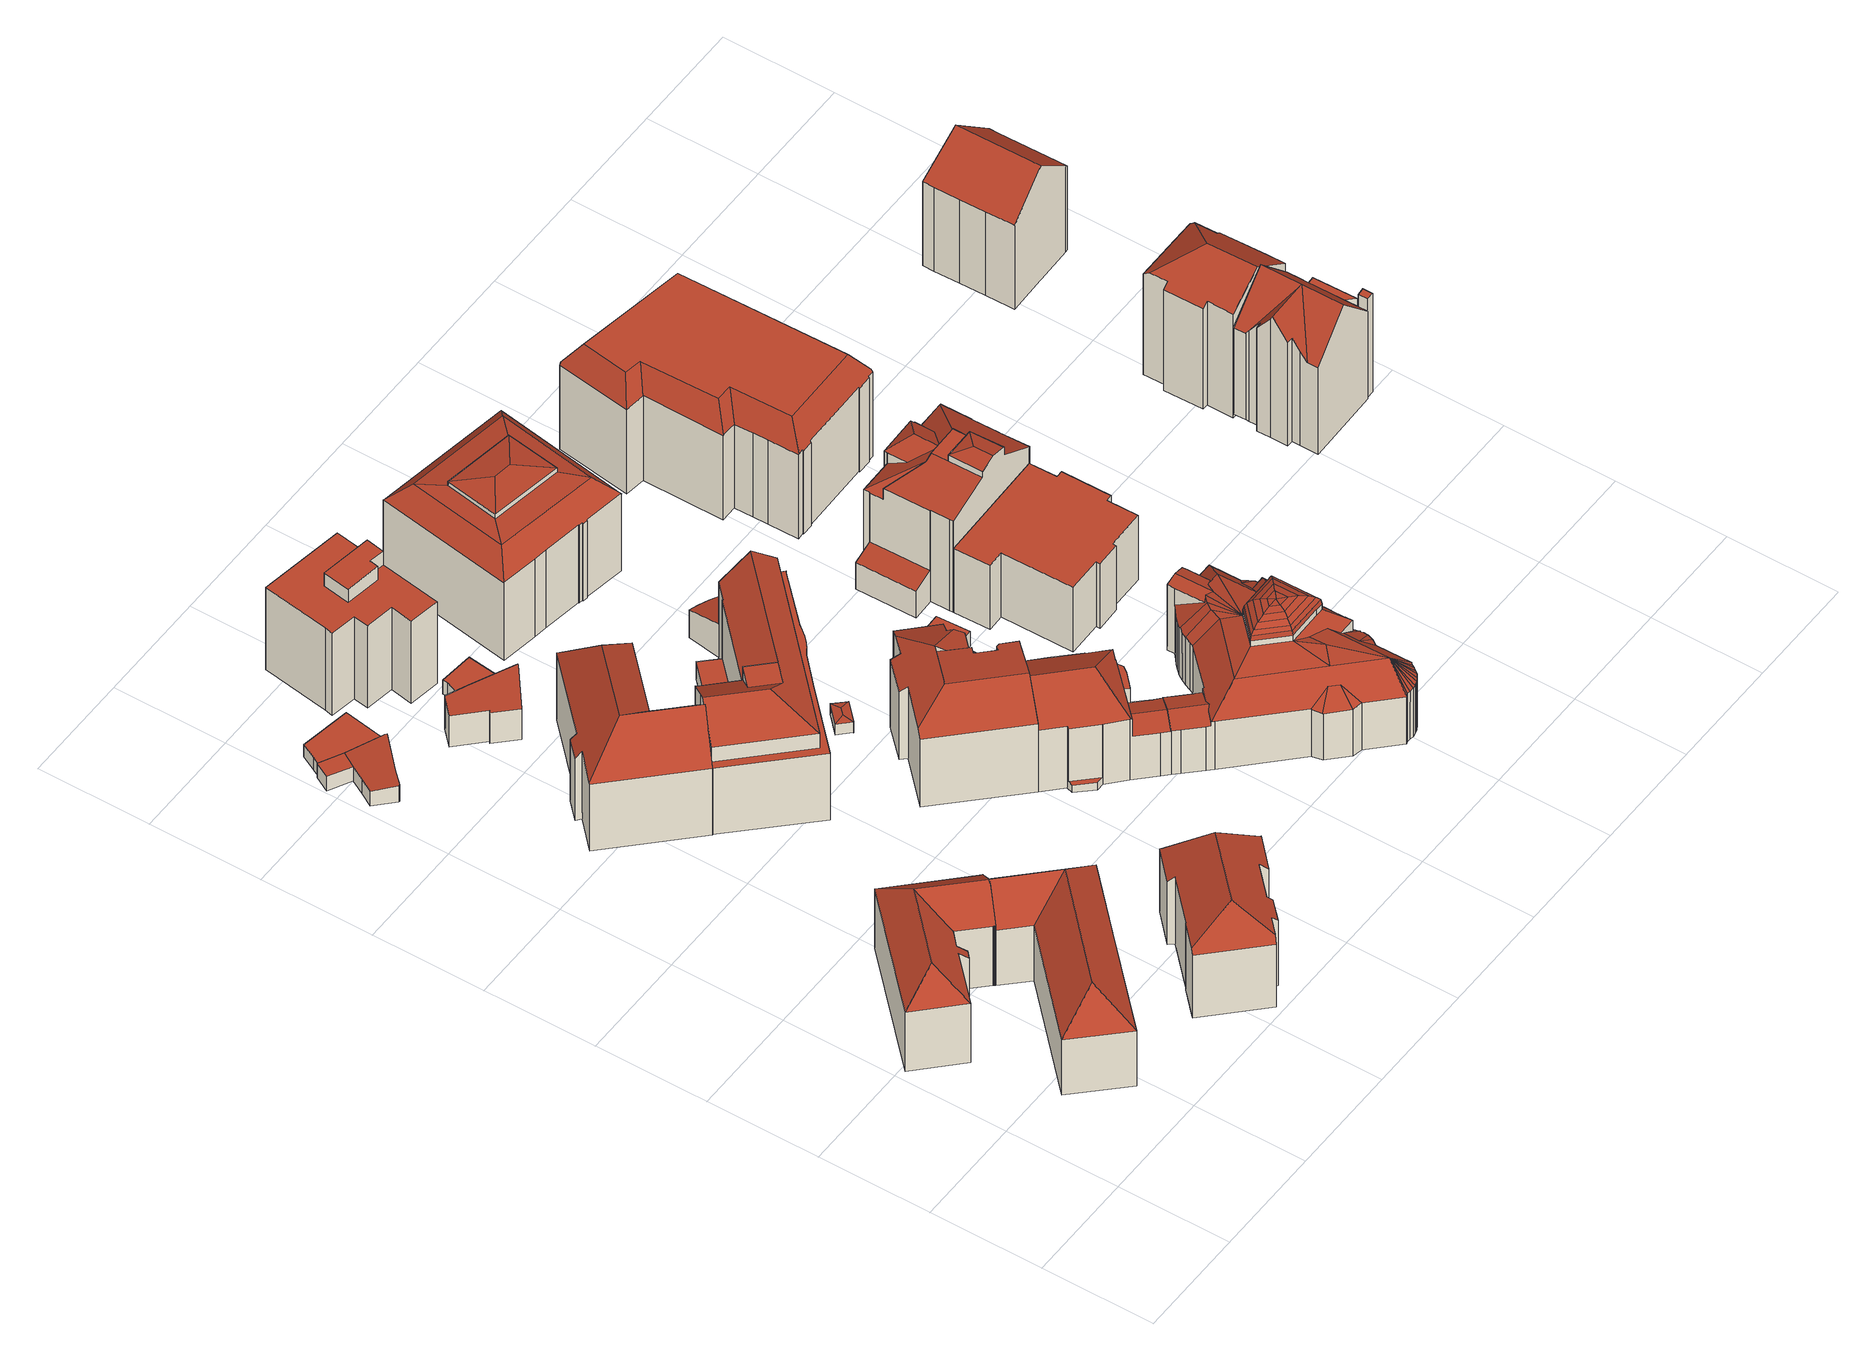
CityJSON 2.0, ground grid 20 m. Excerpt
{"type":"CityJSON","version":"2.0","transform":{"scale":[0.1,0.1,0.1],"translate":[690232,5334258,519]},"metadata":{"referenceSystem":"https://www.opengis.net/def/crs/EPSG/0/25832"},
"CityObjects":{
"building1":{"type":"Building","attributes":{"Gemeindeschluessel":"09162000","HoeheDach":"537.875","HoeheGrund":"520.570","Methode":"2000","NiedrigsteTraufeDesGebaeudes":"532.005","Geometrietyp2DReferenz":"3000","function":"31001_1000","roofType":"3100","measuredHeight":17.3,"storeysAboveGround":5},"geometry":[{"type":"MultiSurface","lod":"2","boundaries":[[[0,1,2,3,4,5]],[[6,7,8,9]],[[10,11,12,13]],[[14,15,16,10]],[[17,18,11,19]],[[10,16,19,11]],[[5,4,20,14,10,13]],[[21,22,23,24]],[[25,26,27,28]],[[17,23,22,18]],[[29,20,4,3]],[[8,7,21,24]],[[30,6,9,31]],[[20,29,32,15,14]],[[28,27,33,34]],[[5,13,35,33,27,26,0]],[[18,12,11]],[[1,0,26,25]],[[35,30,31,34,33]],[[2,1,25,28,34,31,9,8,24,23,17,19,16,15,32,29,3]],[[21,7,6,30,35,13,12,18,22]]],"semantics":{"surfaces":[{"type":"WallSurface"},{"type":"RoofSurface"},{"type":"GroundSurface"}],"values":[0,0,1,0,0,0,1,0,0,0,0,0,0,0,0,1,1,0,0,2,1]}}]},
"building2":{"type":"Building","attributes":{"Gemeindeschluessel":"09162000","HoeheDach":"537.972","HoeheGrund":"520.506","Methode":"2000","NiedrigsteTraufeDesGebaeudes":"532.435","Geometrietyp2DReferenz":"3000","function":"31001_1000","roofType":"3200","measuredHeight":17.47,"storeysAboveGround":5},"geometry":[{"type":"MultiSurface","lod":"2","boundaries":[[[36,37,38,39]],[[40,41,42,43]],[[44,43,42,45]],[[38,40,43]],[[45,42,46,47]],[[39,38,43,44]],[[48,49,37,36]],[[42,41,50,46]],[[46,50,51,52,53,47]],[[36,39,44,45,47,53,52,48]],[[37,49,41,40,38]],[[52,51,49,48]],[[41,49,51,50]]],"semantics":{"surfaces":[{"type":"WallSurface"},{"type":"RoofSurface"},{"type":"GroundSurface"}],"values":[0,1,0,1,0,0,0,1,0,2,1,0,1]}}]},
"building3":{"type":"Building","attributes":{"Gemeindeschluessel":"09162000","HoeheDach":"523.929","HoeheGrund":"520.217","Methode":"2000","NiedrigsteTraufeDesGebaeudes":"523.336","Geometrietyp2DReferenz":"3000","function":"31001_2463","roofType":"1000","measuredHeight":3.71,"storeysAboveGround":1},"geometry":[{"type":"MultiSurface","lod":"2","boundaries":[[[54,55,56,57,58]],[[59,60,54,61]],[[62,63,60,59]],[[64,65,66,67,68,69,70,55,54,60,63]],[[71,64,63,62]],[[72,68,67,73]],[[74,57,56,75]],[[76,65,64,71]],[[61,54,58,77]],[[78,70,69,79]],[[75,56,55,70,78]],[[75,78,79,72,73,80,76,71,62,59,61,77,74]],[[79,69,68,72]],[[73,67,66,80]],[[77,58,57,74]],[[80,66,65,76]]],"semantics":{"surfaces":[{"type":"RoofSurface"},{"type":"WallSurface"},{"type":"GroundSurface"}],"values":[0,1,1,0,1,1,1,1,1,1,1,2,1,1,1,1]}}]},
"building4":{"type":"Building","attributes":{"Gemeindeschluessel":"09162000","HoeheDach":"522.692","HoeheGrund":"520.061","Methode":"2000","NiedrigsteTraufeDesGebaeudes":"522.692","Geometrietyp2DReferenz":"3000","function":"31001_1000","roofType":"1000","measuredHeight":2.63,"storeysAboveGround":1},"geometry":[{"type":"MultiSurface","lod":"2","boundaries":[[[81,82,83,84,85,86]],[[85,87,88,86]],[[86,88,89,81]],[[83,90,91,84]],[[88,87,91,90,92,89]],[[81,89,92,82]],[[84,91,87,85]],[[82,92,90,83]]],"semantics":{"surfaces":[{"type":"GroundSurface"},{"type":"WallSurface"},{"type":"RoofSurface"}],"values":[0,1,1,1,2,1,1,1]}}]},
"building5":{"type":"Building","attributes":{"Gemeindeschluessel":"09162000","HoeheDach":"540.430","HoeheGrund":"520.380","Methode":"2000","NiedrigsteTraufeDesGebaeudes":"533.852","Geometrietyp2DReferenz":"3000","function":"31001_1000","roofType":"3200","measuredHeight":20.05,"storeysAboveGround":4},"geometry":[{"type":"MultiSurface","lod":"2","boundaries":[[[93,94,95,96]],[[97,98,99,100]],[[96,95,98,97]],[[101,102,103,99,98,95,94,104]],[[105,106,107,108]],[[100,99,103,109]],[[106,105,110,111,112,113]],[[114,115,116,117]],[[117,118,119,120,121,111,110,105,108,122,93,96,97,100,109,123,114]],[[107,104,94,93,122,108]],[[102,124,103]],[[113,112,125,126,127,128,116,115,124,102,101]],[[120,126,125,121]],[[119,127,126,120]],[[106,113,101,104,107]],[[117,116,128,118]],[[124,115,114,123,109,103]],[[121,125,112,111]],[[118,128,127,119]]],"semantics":{"surfaces":[{"type":"WallSurface"},{"type":"RoofSurface"},{"type":"GroundSurface"}],"values":[0,0,0,1,0,0,0,0,2,0,1,1,0,0,1,0,0,0,0]}}]},
"building6":{"type":"Building","attributes":{"Gemeindeschluessel":"09162000","HoeheDach":"542.120","HoeheGrund":"520.469","Methode":"2000","NiedrigsteTraufeDesGebaeudes":"533.781","Geometrietyp2DReferenz":"3000","function":"31001_9998","roofType":"3200","measuredHeight":21.65,"storeysAboveGround":5},"geometry":[{"type":"MultiSurface","lod":"2","boundaries":[[[129,130,131,132,133]],[[134,135,136,137]],[[129,133,138,139]],[[140,141,142,143]],[[144,145,146,147,148]],[[131,130,137,136]],[[149,150,151]],[[152,153,140,143,145,144,134,137,130,129,139]],[[154,153,152,155]],[[143,142,146,145]],[[156,149,151,138,157]],[[156,147,146,142,141,158]],[[135,134,144,148]],[[138,133,132,157]],[[152,139,138,151,150,155]],[[156,157,132,131,136,135,148,147]],[[154,155,150,149,156,158]],[[140,153,154,158,141]]],"semantics":{"surfaces":[{"type":"WallSurface"},{"type":"GroundSurface"},{"type":"RoofSurface"}],"values":[0,0,0,0,0,0,0,1,0,0,2,2,0,2,0,2,2,0]}}]},
"building7":{"type":"Building","attributes":{"Gemeindeschluessel":"09162000","HoeheDach":"527.807","HoeheGrund":"520.128","Methode":"2000","NiedrigsteTraufeDesGebaeudes":"526.738","Geometrietyp2DReferenz":"3000","function":"31001_1000","roofType":"1000","measuredHeight":7.68,"storeysAboveGround":2},"geometry":[{"type":"MultiSurface","lod":"2","boundaries":[[[159,160,161,162]],[[162,161,163,164]],[[165,159,162,164,166,167,168,169,170]],[[168,171,172,169]],[[167,173,171,168]],[[170,174,175,165]],[[165,175,160,159]],[[174,172,171,173,176,163,161,160,175]],[[166,176,173,167]],[[169,172,174,170]],[[164,163,176,166]]],"semantics":{"surfaces":[{"type":"WallSurface"},{"type":"GroundSurface"},{"type":"RoofSurface"}],"values":[0,0,1,0,0,0,0,2,0,0,0]}}]},
"building8":{"type":"Building","attributes":{"Gemeindeschluessel":"09162000","HoeheDach":"540.440","HoeheGrund":"519.764","Methode":"2000","NiedrigsteTraufeDesGebaeudes":"537.540","Geometrietyp2DReferenz":"3000","function":"31001_1000","roofType":"1000","measuredHeight":20.68,"storeysAboveGround":6},"geometry":[{"type":"MultiSurface","lod":"2","boundaries":[[[177,178,179,180,181,182,183,184,185,186,187,188,189,190,191]],[[180,192,193,181]],[[194,195,196,197,193,192]],[[198,199,200,201,202,203,204,205,206]],[[202,190,189,203]],[[201,191,190,202]],[[199,178,177,200]],[[205,187,186,206]],[[183,196,195,184]],[[177,191,201,200]],[[198,206,186,185,194,192,180,179]],[[182,197,196,183]],[[194,185,184,195]],[[181,193,197,182]],[[179,178,199,198]],[[188,187,205,204]],[[203,189,188,204]]],"semantics":{"surfaces":[{"type":"RoofSurface"},{"type":"WallSurface"},{"type":"GroundSurface"}],"values":[0,1,0,2,1,1,1,1,1,1,1,1,1,1,1,1,1]}}]},
"building9":{"type":"Building","attributes":{"Gemeindeschluessel":"09162000","HoeheDach":"522.910","HoeheGrund":"519.877","Methode":"2000","NiedrigsteTraufeDesGebaeudes":"522.910","Geometrietyp2DReferenz":"3000","function":"31001_2465","roofType":"1000","measuredHeight":3.03,"storeysAboveGround":1},"geometry":[{"type":"MultiSurface","lod":"2","boundaries":[[[207,208,209,210]],[[211,212,210,209]],[[213,214,212,211]],[[215,216,208,207]],[[210,212,214,215,207]],[[214,213,216,215]],[[211,209,208,216,213]]],"semantics":{"surfaces":[{"type":"WallSurface"},{"type":"GroundSurface"},{"type":"RoofSurface"}],"values":[0,0,0,0,1,0,2]}}]},
"building10":{"type":"Building","attributes":{"Gemeindeschluessel":"09162000","HoeheDach":"541.900","HoeheGrund":"520.498","Methode":"2000","NiedrigsteTraufeDesGebaeudes":"524.180","Geometrietyp2DReferenz":"3000","function":"31001_2000","roofType":"1000","measuredHeight":21.4,"storeysAboveGround":5},"geometry":[{"type":"MultiSurface","lod":"2","boundaries":[[[217,218,219,220]],[[221,222,223,224,225,226,227,228,229,230,231,232,233]],[[234,235,236,237,238,239]],[[232,240,241,233]],[[242,243,217,220]],[[244,245,246,247,248]],[[249,225,224,250]],[[251,229,228,252]],[[253,254,255,256,257,247,246]],[[258,259,260,261]],[[262,263,264,140]],[[265,266,267,268]],[[219,218,259,258]],[[269,263,262,270]],[[252,228,227,271]],[[265,268,241,255,272,273]],[[153,140,264,274,275,276,277]],[[271,227,226,278]],[[261,260,279,280]],[[281,231,230,282]],[[272,255,254,283]],[[266,265,275,274]],[[242,220,219,258,261,280,284,270,262,140,153,285,245,244,286,287,235,234,288,281,282,251,252,271,278,249,250,289,290]],[[278,226,225,249]],[[285,291,246,245]],[[242,290,222,221,292,243]],[[286,293,294,287]],[[257,256,238,237]],[[283,254,253]],[[257,237,236,294,293,248,247]],[[289,223,222,290]],[[265,273,276,275]],[[244,248,293,286]],[[284,295,269,270]],[[250,224,223,289]],[[288,232,231,281]],[[269,295,279,260,259,218,217,243,292,267,266,274,264,263]],[[273,272,283,253,246,291,277,276]],[[221,233,241,268,267,292]],[[287,294,236,235]],[[153,277,291,285]],[[234,239,240,232,288]],[[282,230,229,251]],[[279,295,284,280]],[[255,241,240,239,238,256]]],"semantics":{"surfaces":[{"type":"WallSurface"},{"type":"RoofSurface"},{"type":"GroundSurface"}],"values":[0,1,0,0,0,0,0,0,0,0,0,0,0,0,0,1,0,0,0,0,1,0,2,0,0,0,0,0,0,1,0,1,0,0,0,0,1,1,0,0,0,0,0,0,1]}}]},
"building11":{"type":"Building","attributes":{"Gemeindeschluessel":"09162000","HoeheDach":"539.260","HoeheGrund":"520.580","Methode":"2000","NiedrigsteTraufeDesGebaeudes":"535.235","Geometrietyp2DReferenz":"3000","function":"31001_1000","roofType":"3100","measuredHeight":18.68,"storeysAboveGround":3},"geometry":[{"type":"MultiSurface","lod":"2","boundaries":[[[296,297,298,299,300]],[[301,302,303,304,305,306,307,296,308,309]],[[296,307,297]],[[310,311,312,313]],[[314,315,316,317]],[[296,300,308]],[[318,319,320,321]],[[320,322,323,321]],[[312,324,302,301,313]],[[312,311,318,321,323,325,316,315,326,327,328,329,330,331,324]],[[323,322,332,325]],[[328,327,298,297,307,306]],[[331,303,302,324]],[[329,305,304,330]],[[327,326,333,299,298]],[[310,313,301,309,334]],[[314,317,335,300,299,333]],[[316,325,332,335,317]],[[308,300,309]],[[328,306,305,329]],[[320,319,334,309,300,335,332,322]],[[334,319,318,311,310]],[[330,304,303,331]],[[315,314,333,326]]],"semantics":{"surfaces":[{"type":"RoofSurface"},{"type":"WallSurface"},{"type":"GroundSurface"}],"values":[0,0,1,1,1,1,1,1,1,2,1,1,1,1,1,0,0,1,1,1,0,1,1,1]}}]},
"building12":{"type":"Building","attributes":{"Gemeindeschluessel":"09162000","HoeheDach":"523.240","HoeheGrund":"520.583","Methode":"1000","NiedrigsteTraufeDesGebaeudes":"522.858","Geometrietyp2DReferenz":"3000","function":"31001_2000","roofType":"3200","measuredHeight":2.66},"geometry":[{"type":"MultiSurface","lod":"2","boundaries":[[[336,337,338,339]],[[337,340,341,338]],[[342,338,341,343]],[[344,345,346,347]],[[339,348,349,344,347,336]],[[347,346,337,336]],[[348,342,343,349]],[[337,346,345,340]],[[339,338,342,348]],[[341,340,345,343]],[[349,343,345,344]]],"semantics":{"surfaces":[{"type":"WallSurface"},{"type":"RoofSurface"},{"type":"GroundSurface"}],"values":[0,1,1,0,2,0,0,1,0,1,0]}}]},
"building13":{"type":"Building","attributes":{"Gemeindeschluessel":"09162000","HoeheDach":"538.210","HoeheGrund":"520.577","Methode":"2000","NiedrigsteTraufeDesGebaeudes":"522.187","Geometrietyp2DReferenz":"3000","function":"31001_3020","roofType":"3200","measuredHeight":17.63,"storeysAboveGround":3},"geometry":[{"type":"MultiSurface","lod":"2","boundaries":[[[350,351,352,353]],[[354,355,356,357]],[[358,359,360,361]],[[362,363,364,365]],[[359,366,367,368,360]],[[369,370,371,372,368,367]],[[369,367,366,373]],[[374,375,376,377,378]],[[379,380,381,382]],[[383,373,366,359,358,384]],[[383,384,385,386]],[[377,376,387,388]],[[389,390,376,375]],[[391,392,393,394,395]],[[378,377,388,396]],[[372,371,397,398,399,400]],[[372,400,401,402,361,360,368]],[[370,369,373,383,386,392,391,354,357,389,375,374,403,404,312,324,362,365,405,350,353,406,407]],[[391,395,355,354]],[[406,353,352,382,381,408]],[[404,403,396,388,387,409]],[[356,355,395,394,402,401]],[[398,397,408,381,380,364,363,410,411]],[[409,387,376,390,399,398,411,412]],[[406,408,397,407]],[[350,405,380,379,351]],[[365,364,380,405]],[[394,393,385,384,358,361,402]],[[370,407,397,371]],[[324,410,363,362]],[[382,352,351,379]],[[324,312,412,411,410]],[[386,385,393,392]],[[389,357,356,401,400,399,390]],[[374,378,396,403]],[[404,409,412,312]]],"semantics":{"surfaces":[{"type":"WallSurface"},{"type":"RoofSurface"},{"type":"GroundSurface"}],"values":[0,0,0,0,1,0,0,0,0,0,0,0,0,0,1,1,0,2,0,0,0,1,1,1,0,0,0,1,0,0,1,0,0,0,0,0]}}]},
"building14":{"type":"Building","attributes":{"Gemeindeschluessel":"09162000","HoeheDach":"542.520","HoeheGrund":"520.243","Methode":"2000","NiedrigsteTraufeDesGebaeudes":"536.769","Geometrietyp2DReferenz":"3000","function":"31001_2000","roofType":"3400","measuredHeight":22.28,"storeysAboveGround":6},"geometry":[{"type":"MultiSurface","lod":"2","boundaries":[[[413,414,415,416]],[[417,418,419,420,421]],[[421,422,423,424]],[[425,426,427,428,429]],[[430,431,420,419]],[[432,419,418,433]],[[434,435,436]],[[436,435,427,426]],[[437,438,439,440]],[[416,415,441,422]],[[440,439,434,436]],[[442,443,438,437]],[[427,435,434,439,438,443,444,445,446,417,421,424,428]],[[447,446,445,448]],[[413,416,420,431]],[[449,444,443,442]],[[422,441,450,423]],[[425,429,451,452]],[[423,413,431,424]],[[453,454,415,414]],[[447,448,449,442,437,440,436,426,425,452,455,432,433]],[[448,445,444,449]],[[453,414,450]],[[428,424,431,430,451,429]],[[421,420,416,422]],[[455,452,451,430,419,432]],[[447,433,418,417,446]],[[441,415,454]],[[441,454,453,450]],[[423,450,414,413]]],"semantics":{"surfaces":[{"type":"WallSurface"},{"type":"RoofSurface"},{"type":"GroundSurface"}],"values":[0,1,1,0,1,0,0,0,0,0,0,0,1,0,1,0,0,0,1,1,2,0,1,1,1,0,0,1,1,0]}}]},
"building15":{"type":"Building","attributes":{"Gemeindeschluessel":"09162000","HoeheDach":"524.260","HoeheGrund":"520.436","Methode":"1000","NiedrigsteTraufeDesGebaeudes":"523.309","Geometrietyp2DReferenz":"3000","function":"31001_2000","roofType":"2100","measuredHeight":3.82},"geometry":[{"type":"MultiSurface","lod":"2","boundaries":[[[456,457,458,459]],[[460,461,462,463]],[[461,464,465,466,467,468,469,458,457,462]],[[470,471,472,460]],[[466,473,474,467]],[[469,475,459,458]],[[467,474,476,468]],[[465,477,473,466]],[[464,461,460,472,478]],[[469,468,476,471,470,475]],[[456,459,475,470,460,463]],[[476,474,473,477,478,472,471]],[[464,478,477,465]],[[457,456,463,462]]],"semantics":{"surfaces":[{"type":"WallSurface"},{"type":"GroundSurface"},{"type":"RoofSurface"}],"values":[0,0,1,0,0,0,0,0,0,0,2,2,0,0]}}]},
"building16":{"type":"Building","attributes":{"Gemeindeschluessel":"09162000","HoeheDach":"541.040","HoeheGrund":"520.636","Methode":"2000","NiedrigsteTraufeDesGebaeudes":"526.211","Geometrietyp2DReferenz":"3000","function":"31001_3020","roofType":"2100","measuredHeight":20.4,"storeysAboveGround":2},"geometry":[{"type":"MultiSurface","lod":"2","boundaries":[[[479,480,481]],[[482,483,484,480]],[[485,486,487,488]],[[489,490,491,492]],[[493,494,495,496]],[[497,498,499,500,501,502,503]],[[504,505,506,507]],[[488,508,509]],[[510,511,512]],[[513,514,515,516]],[[517,518,519]],[[520,521,522,523]],[[524,525,526,527]],[[528,529,530,531]],[[505,504,532,533]],[[534,535,536,537]],[[527,526,538,539]],[[540,532,541,487]],[[542,543,544,545,546]],[[547,548,549,550,551]],[[392,391,552,394,553]],[[554,555,556,512,511,557,558,559]],[[560,496,495,561,562]],[[563,505,533,564]],[[565,566,567,568,569,546]],[[570,571,572,485]],[[573,574,575,576]],[[555,577,578,556]],[[579,580,581,582]],[[565,546,545]],[[583,584,585,586]],[[587,503,502,588,589,394,552,590]],[[566,508,488]],[[591,592,593,594]],[[593,595,596,480]],[[597,598,599,600,601,589,588,501,500,570]],[[602,603,604,605]],[[606,607,608]],[[555,554,488,609,577]],[[597,509,582,581,610,598]],[[567,611,612,613,614,568]],[[615,576,575,616,617,618]],[[619,620,510,512]],[[488,509,597]],[[621,507,622,486]],[[623,624,549,548]],[[606,625,626,607]],[[627,523,522,628,629,630]],[[502,501,588]],[[631,632,633,634]],[[635,636,637,585,638]],[[639,640,641]],[[615,618,642,643]],[[615,643,644,493,496,560,623,548,547,520,523,627,645,646,647,648,649,650,592,591,651,652,653,626,625,654,655,498,497,656,354,391,392,534,537,657,658,580,579,659,660,513,516,543,542,661,662,663,664,665,666,667,668,603,602,583,586,669,528,531,670,671,631,634,672,524,527,539,673,674,675,573,576]],[[639,676,606,608,640]],[[677,678,630,629,480]],[[648,647,482,679,680]],[[681,563,564,682]],[[683,681,682,518]],[[684,685,686,687]],[[688,689,572]],[[565,545,544,515,514,690,691,508,566]],[[571,688,572]],[[672,692,525,524]],[[597,570,485,488]],[[596,693,480]],[[354,590,552,391]],[[688,480,694,689]],[[665,664,558,557]],[[668,667,620,619,695]],[[561,495,494,696,697,698,699]],[[693,680,679,480]],[[586,585,637,669]],[[505,563,700,506]],[[671,701,632,631]],[[687,686,540,622]],[[683,517,490]],[[488,487,541,609]],[[594,593,480,479]],[[651,591,594,479,481]],[[655,702,499,498]],[[683,518,517]],[[660,659,703,691,690]],[[704,682,564,685]],[[542,546,569,661]],[[492,704,685,684]],[[554,559,488]],[[705,550,549,624,562,561,699]],[[706,707,621,572]],[[559,558,708,612,611]],[[647,646,483,482]],[[507,506,687,622]],[[601,600,709]],[[602,605,584,583]],[[646,645,677,484,483]],[[490,517,491]],[[662,614,613,663]],[[645,627,630,678,677]],[[578,638,585,584,605,556]],[[570,500,499,702,641,640,608,607,710,480,571]],[[662,661,569,568,614]],[[626,653,710,607]],[[708,613,612]],[[506,700,684,687]],[[559,611,567,488]],[[711,699,698,712]],[[644,643,642,713,714,715]],[[654,676,639,641,702,655]],[[517,519,491]],[[577,716,717,635,638,578]],[[650,595,593,592]],[[589,601,709,536,535,553,394]],[[697,696,715,714]],[[670,718,701,671]],[[670,531,530,719,720,718]],[[700,489,492,684]],[[520,547,551,721,521]],[[650,649,693,596,595]],[[656,587,590,354]],[[711,712,722,706,572,689,694]],[[713,712,698,697,714]],[[658,610,581,580]],[[491,519,704,492]],[[666,665,557,511,510]],[[480,629,628,705,699,711,694]],[[685,564,533,686]],[[657,537,536,709,600,599]],[[721,551,550,705]],[[484,677,480]],[[625,606,676,654]],[[649,648,680,693]],[[652,651,481,723,724]],[[609,541,725,722]],[[516,515,544,543]],[[481,480,723]],[[493,644,715,696,494]],[[658,657,599,598,610]],[[713,642,618,617,719,530,529,716,577,609,722,712]],[[616,575,574,726,727,728,538,526,525,692,633,632,701,718,720]],[[664,663,613,708,558]],[[480,688,571]],[[666,510,620,667]],[[504,725,541,532]],[[652,724,710,653]],[[660,690,514,513]],[[563,681,489,700]],[[675,726,574,573]],[[556,605,604,695,619,512]],[[681,683,490,489]],[[519,518,682,704]],[[673,728,727,674]],[[717,636,635]],[[686,533,532,540]],[[509,508,691,703,582]],[[634,633,692,672]],[[622,540,487,486]],[[668,695,604,603]],[[392,553,535,534]],[[720,719,617,616]],[[724,723,480,710]],[[679,482,480]],[[497,503,587,656]],[[674,727,726,675]],[[628,522,521,721,705]],[[707,725,504,507,621]],[[539,538,728,673]],[[572,621,486,485]],[[528,669,637,636,717,716,529]],[[567,566,488]],[[722,725,707,706]],[[579,582,703,659]],[[560,562,624,623]]],"semantics":{"surfaces":[{"type":"RoofSurface"},{"type":"WallSurface"},{"type":"GroundSurface"}],"values":[0,0,1,0,1,1,0,0,0,1,0,1,1,1,0,1,1,0,1,1,1,0,1,0,0,0,1,1,1,1,1,0,0,1,0,0,1,0,0,0,0,1,0,0,0,1,1,1,1,1,0,0,1,2,0,0,1,0,0,0,0,0,0,1,0,0,1,0,1,1,0,0,1,0,1,0,0,1,0,1,1,0,1,0,1,0,0,0,1,0,1,0,1,1,1,0,1,1,0,0,1,1,1,0,0,1,1,1,0,1,1,0,0,1,1,0,1,1,1,0,1,1,0,1,0,0,1,0,0,1,1,1,1,1,0,1,1,0,0,1,0,1,0,1,1,0,1,0,0,0,1,0,0,0,1,0,1,1,1,0,0,1,1,0,0,1,1,1,0,1,1,1]}}]},
"building17":{"type":"Building","attributes":{"Gemeindeschluessel":"09162000","HoeheDach":"534.370","HoeheGrund":"520.455","Methode":"2000","NiedrigsteTraufeDesGebaeudes":"534.370","Geometrietyp2DReferenz":"3000","function":"31001_1000","roofType":"1000","measuredHeight":13.91,"storeysAboveGround":3},"geometry":[{"type":"MultiSurface","lod":"2","boundaries":[[[729,730,731,732]],[[733,734,735,736]],[[737,738,739,740,741,742,743,744,745,735,734,731,730,746]],[[747,740,739,748]],[[749,742,741,750]],[[751,745,744,752]],[[732,731,734,733]],[[750,741,740,747]],[[753,743,742,749]],[[754,746,730,729]],[[752,744,743,753]],[[755,737,746,754]],[[736,735,745,751]],[[754,729,732,733,736,751,752,753,749,750,747,748,756,755]],[[748,739,738,756]],[[756,738,737,755]]],"semantics":{"surfaces":[{"type":"WallSurface"},{"type":"RoofSurface"},{"type":"GroundSurface"}],"values":[0,0,1,0,0,0,0,0,0,0,0,0,0,2,0,0]}}]},
"building18":{"type":"Building","attributes":{"Gemeindeschluessel":"09162000","HoeheDach":"544.720","HoeheGrund":"520.472","Methode":"2000","NiedrigsteTraufeDesGebaeudes":"526.184","Geometrietyp2DReferenz":"3000","function":"31001_1000","roofType":"3200","measuredHeight":24.25,"storeysAboveGround":4},"geometry":[{"type":"MultiSurface","lod":"2","boundaries":[[[757,758,759,760]],[[761,762,763,764]],[[765,766,767,768,769]],[[770,771,772,773]],[[762,774,775,763]],[[776,777,778]],[[779,780,781]],[[782,783,784,785,786,787]],[[788,764,785,784]],[[789,790,791,792,780,779]],[[793,794,758,757,795,796]],[[770,773,797,798,765,769]],[[799,791,790]],[[760,800,795,757]],[[801,802,803,804]],[[805,759,758,794]],[[754,729,806,782,787,774,762,761,807]],[[789,779,781,808,809,777,776]],[[764,763,786,785]],[[782,806,810,796,795,800,811,812,813,783]],[[765,798,766]],[[766,788,784,783,789]],[[814,809,808,815]],[[816,817,802,801]],[[818,819,771,770,769,768]],[[783,813,799,790,789]],[[820,812,811,821]],[[822,772,771,819]],[[754,807,817,816]],[[774,787,786,775]],[[818,768,767,823]],[[793,824,729,754,816,801,804,822,819,818,823,814,815,825,826,820,821,805,794]],[[814,823,767,778,777,809]],[[766,789,776,778,767]],[[793,796,810,824]],[[824,810,806,729]],[[820,826,792,791,799,813,812]],[[822,804,803,797,773,772]],[[775,786,763]],[[805,821,811,800,760,759]],[[797,803,802,817,807,761,764,788,766,798]],[[825,815,808,781,780]],[[825,780,792,826]]],"semantics":{"surfaces":[{"type":"RoofSurface"},{"type":"WallSurface"},{"type":"GroundSurface"}],"values":[0,1,0,0,0,1,0,1,0,0,1,1,1,1,1,1,1,0,1,0,1,1,1,1,1,0,1,1,1,0,1,2,1,0,1,1,1,1,0,1,0,1,1]}}]},
"building19":{"type":"Building","attributes":{"Gemeindeschluessel":"09162000","HoeheDach":"542.310","HoeheGrund":"519.816","Methode":"2000","NiedrigsteTraufeDesGebaeudes":"537.829","Geometrietyp2DReferenz":"3000","function":"31001_2000","roofType":"1000","measuredHeight":22.49,"storeysAboveGround":5},"geometry":[{"type":"MultiSurface","lod":"2","boundaries":[[[827,828,829,830,831,832,833,834,835,836,837,838,839,840,841,842,843,844,845,846,847,848,849,850,851,852,853,854]],[[855,856,857,858,859,860,861,862,863,828,827,864,865]],[[866,857,856,867]],[[868,834,833,869]],[[870,841,840,871]],[[872,839,838,873]],[[871,840,839,872]],[[874,875,876,877]],[[878,879,829,828,863]],[[880,881,882,883]],[[884,885,855,865,886]],[[887,888,889,890]],[[890,889,891,892]],[[878,863,862,893]],[[894,842,841,870]],[[895,837,836,896]],[[873,838,837,895]],[[878,893,897,898,899,900,866,867,885,884,901,902,903,880,883,904,905,906,907,908,874,877,887,890,892,909,910,911,912,913,914,915,916,917,918,894,870,871,872,873,895,896,919,868,869,920,921,922,879]],[[897,861,860,898]],[[905,904,923,924]],[[910,851,850,911]],[[911,850,849,912]],[[925,926,927,928]],[[922,830,829,879]],[[920,832,831,921]],[[909,892,891,853,852]],[[880,903,925,928,881]],[[896,836,835,919]],[[893,862,861,897]],[[901,929,930,902]],[[914,847,846,915]],[[931,932,933,923]],[[869,833,832,920]],[[930,929,886,865,864,926,925]],[[902,930,925,903]],[[933,934,935,924,923]],[[884,886,929,901]],[[917,844,843,918]],[[909,852,851,910]],[[827,854,934,933,932,927,926,864]],[[867,856,855,885]],[[916,845,844,917]],[[882,881,928,927,932,931]],[[900,858,857,866]],[[915,846,845,916]],[[908,936,875,874]],[[899,859,858,900]],[[898,860,859,899]],[[919,835,834,868]],[[904,883,882,931,923]],[[918,843,842,894]],[[912,849,848,913]],[[907,937,936,908]],[[906,938,937,907]],[[906,905,924,935,938]],[[854,853,891,889,888,876,875,936,937,938,935,934]],[[877,876,888,887]],[[913,848,847,914]],[[921,831,830,922]]],"semantics":{"surfaces":[{"type":"RoofSurface"},{"type":"WallSurface"},{"type":"GroundSurface"}],"values":[0,0,1,1,1,1,1,1,1,1,1,1,1,1,1,1,1,2,1,1,1,1,0,1,1,1,1,1,1,1,1,0,1,0,1,0,1,1,1,0,1,1,0,1,1,1,1,1,1,1,1,1,1,1,1,0,1,1,1]}}]},
"building20":{"type":"Building","attributes":{"Gemeindeschluessel":"09162000","HoeheDach":"546.760","HoeheGrund":"520.572","Methode":"2000","NiedrigsteTraufeDesGebaeudes":"538.170","Geometrietyp2DReferenz":"3000","function":"31001_1000","roofType":"3100","measuredHeight":26.19,"storeysAboveGround":5},"geometry":[{"type":"MultiSurface","lod":"2","boundaries":[[[939,940,941,942,943,944]],[[945,946,947,948]],[[949,950,951,952]],[[953,954,955,956,957]],[[958,959,960,961,962,963]],[[964,965,966,967,968,969]],[[970,971,972,973,974,975]],[[958,963,976,977,951,950,978,979]],[[962,957,956,963]],[[980,964,969,981,982,983]],[[965,984,985,946,945,966]],[[986,987,941,940]],[[962,961,988,953,957]],[[989,990,991,992,993]],[[948,967,966,945]],[[976,989,993,994,977]],[[939,984,965,964,980,954,953,988,995,996,997,998,949,952,994,993,992,999,1000,971,970,986,940]],[[952,951,977,994]],[[970,975,987,986]],[[974,973,943,942]],[[997,996,959,958,979]],[[999,992,991,1001,1002]],[[942,941,987,975,974]],[[948,947,1003,968,967]],[[950,949,998,978]],[[1002,1001,1004,1005]],[[1000,1006,972,971]],[[988,961,960,995]],[[982,981,1003,947]],[[959,996,995,960]],[[980,983,955,954]],[[963,956,955,983,982,947,946,985,944,943,973,972,1006,1004,1001,991,990]],[[984,939,944,985]],[[981,969,968,1003]],[[1005,1004,1006,1000,999,1002]],[[997,979,978,998]],[[976,963,990,989]]],"semantics":{"surfaces":[{"type":"WallSurface"},{"type":"RoofSurface"},{"type":"GroundSurface"}],"values":[0,0,0,0,1,0,0,1,1,0,0,0,0,0,1,0,2,0,0,0,0,0,1,0,0,0,0,0,0,0,0,1,0,1,0,0,1]}}]},
"building21":{"type":"Building","attributes":{"Gemeindeschluessel":"09162000","HoeheDach":"546.903","HoeheGrund":"519.770","Methode":"1000","NiedrigsteTraufeDesGebaeudes":"541.308","Geometrietyp2DReferenz":"3000","function":"31001_1000","roofType":"3200","measuredHeight":27.13,"storeysAboveGround":6},"geometry":[{"type":"MultiSurface","lod":"2","boundaries":[[[1007,1008,1009,1010,1011,1012,1013,1014,1015,1016,1017,1018,1019,1020,1021,1022,1023]],[[1022,1024,1025,1023]],[[1013,1026,1027,1014]],[[1028,1029,1030,1031,1032,1033,1027,1026]],[[1022,1021,1020,1019,1034,1035,1036,1024]],[[1037,1038,1039,1025,1024,1036,1031,1030]],[[1011,1029,1028,1012]],[[1033,1032,1040,1017,1016,1015]],[[1007,1039,1038,1008]],[[1023,1025,1039,1007]],[[1008,1038,1037,1009]],[[1012,1028,1026,1013]],[[1031,1036,1035,1034,1041,1040,1032]],[[1010,1009,1037,1030,1029,1011]],[[1014,1027,1033,1015]],[[1041,1034,1019,1018,1017,1040]]],"semantics":{"surfaces":[{"type":"GroundSurface"},{"type":"WallSurface"},{"type":"RoofSurface"}],"values":[0,1,1,2,1,2,1,1,1,1,1,1,2,1,1,1]}}]},
"building22":{"type":"Building","attributes":{"Gemeindeschluessel":"09162000","HoeheDach":"545.061","HoeheGrund":"520.490","Methode":"1000","NiedrigsteTraufeDesGebaeudes":"538.562","Geometrietyp2DReferenz":"3000","function":"31001_9998","roofType":"3100","measuredHeight":24.57,"storeysAboveGround":4},"geometry":[{"type":"MultiSurface","lod":"2","boundaries":[[[1042,1043,1044,1045,1046,1047,1048,1049,1050]],[[1051,1052,1053,1054,1044,1043]],[[1050,1049,1048,1055,1056,1057]],[[1058,1059,1060,1054,1053,1052]],[[1061,1062,1063,1051,1043,1042,1050,1057]],[[1064,1047,1046,1065]],[[1044,1054,1060,1066,1067,1045]],[[1059,1058,1063,1062,1061,1057,1056,1055,1064,1065,1067,1066,1060]],[[1065,1046,1045,1067]],[[1055,1048,1047,1064]],[[1058,1052,1051,1063]]],"semantics":{"surfaces":[{"type":"RoofSurface"},{"type":"WallSurface"},{"type":"GroundSurface"}],"values":[0,0,1,1,1,1,1,2,1,1,1]}}]}
},
"vertices":[
[231,376,144],[231,376,16],[268,413,16],[306,450,16],[306,450,144],[269,413,189],[164,401,145],[176,389,130],[176,389,16],[164,401,16],[192,567,144],[10,388,144],[80,388,189],[189,495,189],[303,454,144],[303,454,16],[192,567,16],[80,318,16],[80,318,144],[10,388,16],[306,451,144],[165,379,130],[153,390,145],[153,390,16],[165,379,16],[229,377,16],[229,377,144],[229,378,144],[229,378,16],[306,451,16],[186,422,145],[186,422,16],[305,452,16],[228,379,144],[228,379,16],[186,422,144],
[324,230,15],[324,230,134],[180,89,134],[180,89,15],[181,169,190],[348,332,190],[271,335,134],[102,170,134],[102,170,15],[271,335,15],[231,376,134],[231,376,15],[425,329,15],[425,329,134],[268,413,190],[306,450,134],[306,450,15],[268,413,15],
[40,1398,43],[56,1425,43],[19,1444,43],[16,1446,43],[2,1419,43],[27,1374,12],[27,1374,43],[40,1398,12],[13,1349,12],[13,1349,43],[43,1318,47],[44,1319,47],[45,1318,47],[66,1340,48],[119,1391,49],[117,1392,49],[116,1393,49],[43,1318,12],[119,1391,12],[66,1340,12],[16,1446,12],[19,1444,12],[44,1319,12],[2,1419,12],[116,1393,12],[117,1392,12],[45,1318,12],
[19,1444,11],[27,1460,11],[41,1487,11],[130,1472,11],[117,1392,11],[116,1393,11],[117,1392,37],[116,1393,37],[19,1444,37],[41,1487,37],[130,1472,37],[27,1460,37],
[384,140,14],[384,140,158],[384,139,158],[384,139,14],[452,205,14],[452,205,158],[444,214,149],[444,214,14],[417,80,214],[517,178,214],[493,261,149],[346,103,158],[430,9,14],[430,9,149],[342,99,149],[342,99,14],[493,261,14],[436,15,14],[461,39,14],[461,39,162],[436,15,162],[600,152,14],[600,152,149],[551,105,149],[551,105,14],[540,116,14],[492,69,14],[498,62,14],[468,32,14],[346,103,14],[599,152,14],[599,152,149],[468,32,154],[498,62,154],[492,69,162],[540,116,162],
[311,1218,15],[192,1101,15],[192,1101,160],[310,1217,160],[311,1218,159],[157,1080,15],[157,1080,148],[186,1108,148],[186,1108,15],[391,1137,159],[391,1137,15],[248,896,15],[248,896,160],[247,895,159],[247,895,15],[165,1073,15],[118,1027,15],[118,1027,159],[118,1028,160],[165,1073,161],[258,1036,186],[273,1021,186],[273,1021,159],[273,1020,15],[322,968,15],[322,968,188],[273,1020,187],[203,1031,231],[306,1134,231],[293,939,231],
[205,1346,11],[205,1346,83],[241,1329,85],[241,1329,11],[313,1292,88],[313,1292,11],[178,1320,11],[315,1291,11],[314,1289,11],[252,1240,11],[218,1275,11],[221,1277,11],[252,1240,77],[218,1275,77],[314,1289,88],[221,1277,78],[178,1320,78],[315,1291,88],
[229,1458,185],[222,1418,185],[277,1409,185],[294,1517,185],[267,1522,185],[264,1507,185],[201,1517,185],[209,1565,185],[300,1550,185],[309,1610,185],[158,1635,185],[139,1516,185],[136,1501,185],[182,1493,185],[178,1466,185],[294,1517,214],[267,1522,214],[300,1550,214],[209,1565,214],[201,1517,214],[264,1507,214],[277,1409,8],[222,1418,8],[229,1458,8],[178,1466,8],[182,1493,8],[136,1501,8],[139,1516,8],[158,1635,8],[309,1610,8],
[241,1329,9],[241,1329,39],[263,1381,39],[263,1381,9],[264,1390,39],[264,1390,9],[324,1384,39],[324,1384,9],[313,1292,9],[313,1292,39],
[562,954,158],[555,944,158],[555,944,15],[562,954,15],[641,1032,88],[683,1073,74],[681,1076,74],[671,1087,73],[657,1099,72],[642,1111,72],[627,1121,72],[611,1130,72],[594,1138,73],[576,1145,74],[559,1150,75],[550,1091,88],[601,1068,86],[524,1065,15],[496,1094,15],[496,1094,52],[523,1066,52],[523,1066,178],[524,1065,178],[550,1091,179],[601,1068,215],[640,1032,15],[640,1032,158],[370,1010,15],[353,993,15],[353,993,186],[353,993,52],[370,1010,52],[657,1099,15],[671,1087,15],[594,1138,15],[611,1130,15],[400,945,186],[400,945,215],[437,907,215],[400,945,178],[400,945,52],[547,934,15],[547,934,158],[537,925,158],[537,925,15],[371,769,15],[371,769,158],[248,896,158],[372,788,189],[372,788,158],[631,1041,158],[631,1041,189],[473,869,158],[473,869,15],[627,1121,15],[406,877,215],[375,878,229],[258,905,158],[258,905,189],[304,951,229],[322,968,212],[642,1111,15],[527,917,158],[527,917,15],[559,1150,15],[576,1145,15],[369,915,215],[516,910,15],[350,996,15],[380,1020,15],[400,1000,15],[550,1091,15],[681,1076,15],[683,1073,15],[350,996,186],[641,1032,158],[380,1020,52],[400,1000,52],[516,910,158],
[615,728,191],[642,700,163],[682,740,163],[670,751,175],[604,740,203],[638,594,203],[692,649,191],[671,670,191],[664,670,192],[658,663,193],[632,690,193],[642,700,191],[604,740,191],[549,685,203],[467,673,162],[467,673,16],[591,546,16],[591,546,162],[680,777,162],[680,777,16],[627,830,16],[627,830,162],[538,743,16],[538,743,171],[529,753,162],[529,753,16],[576,801,162],[576,801,16],[692,649,16],[587,790,16],[662,759,16],[682,740,16],[632,690,16],[658,663,16],[664,670,16],[671,670,16],[587,790,172],[662,759,175],[477,683,171],[613,816,172],
[567,869,16],[567,869,39],[536,839,39],[536,839,16],[547,869,42],[537,859,42],[536,840,39],[517,859,39],[548,889,16],[548,889,39],[563,873,39],[563,873,16],[536,840,16],[517,859,16],
[743,612,16],[743,612,68],[759,596,68],[759,596,16],[731,403,16],[731,403,109],[720,414,109],[720,414,16],[746,487,108],[746,487,139],[739,495,139],[739,495,108],[693,647,16],[693,647,147],[694,648,146],[694,648,16],[769,509,139],[777,520,139],[776,533,139],[777,520,16],[776,534,16],[776,534,147],[776,533,146],[769,509,16],[644,475,16],[657,475,16],[657,475,146],[657,475,32],[644,475,32],[727,615,68],[727,615,146],[762,579,146],[762,579,68],[746,487,16],[746,487,109],[770,461,109],[770,461,16],[621,512,146],[621,512,32],[687,447,16],[687,447,147],[732,405,16],[780,452,16],[780,452,109],[755,427,121],[732,405,110],[618,503,32],[791,549,146],[711,526,192],[689,446,147],[690,445,146],[690,445,109],[714,469,121],[618,503,16],[622,515,16],[727,615,16],[762,578,16],[791,549,16],[762,578,146],[622,515,148],[692,649,147],[641,597,192],[591,546,148],
[456,1512,217],[456,1512,226],[585,1491,226],[585,1491,217],[617,1311,179],[617,1311,178],[657,1554,178],[623,1528,211],[594,1349,211],[570,1394,217],[440,1416,217],[406,1381,211],[369,1352,12],[434,1341,12],[434,1341,179],[370,1352,179],[369,1352,178],[409,1595,178],[435,1559,211],[657,1554,12],[617,1311,12],[458,1338,180],[458,1338,179],[458,1338,12],[528,1326,12],[528,1326,179],[528,1327,180],[528,1327,12],[570,1394,226],[535,1325,12],[535,1325,179],[535,1323,178],[543,1322,178],[544,1323,179],[544,1323,12],[543,1322,12],[535,1323,12],[440,1416,226],[408,1595,178],[408,1595,12],[497,1456,235],[529,1451,235],[533,1575,12],
[777,856,46],[777,856,14],[718,854,14],[718,854,46],[748,795,46],[748,795,14],[780,797,14],[780,797,46],[749,757,14],[765,743,14],[764,652,14],[764,651,14],[718,675,14],[718,824,14],[718,794,46],[718,794,53],[748,795,47],[764,652,43],[764,651,43],[718,824,46],[718,675,52],[765,743,43],[749,757,46],
[997,151,119],[997,193,160],[990,151,119],[1029,168,119],[1033,174,119],[1034,174,119],[888,368,176],[888,368,188],[933,413,188],[933,413,176],[944,345,216],[949,356,219],[937,368,219],[921,368,216],[1045,294,16],[1045,294,120],[1047,286,120],[1047,286,16],[767,365,16],[776,356,16],[776,356,119],[773,359,119],[773,360,118],[773,360,110],[767,365,110],[1009,325,197],[1003,329,204],[935,328,204],[933,324,197],[938,480,160],[929,466,160],[1041,477,119],[1035,486,119],[1014,470,141],[912,515,16],[912,515,118],[920,523,119],[920,523,16],[955,368,220],[969,380,219],[949,380,219],[1044,254,16],[1044,254,119],[1039,247,119],[1039,247,16],[1085,384,16],[1085,384,72],[1087,375,72],[1087,375,16],[1036,432,16],[1036,432,148],[1036,408,148],[1036,408,16],[1007,412,197],[1002,408,204],[789,443,16],[789,443,110],[814,417,110],[814,417,16],[1088,366,72],[1088,366,16],[934,411,197],[1009,414,188],[937,537,16],[929,530,16],[929,530,120],[937,537,121],[937,537,157],[1047,261,16],[1049,269,16],[1049,269,120],[1049,267,120],[1047,261,120],[732,405,111],[780,452,110],[997,432,160],[1009,447,147],[1014,448,141],[1035,487,119],[1034,542,119],[995,500,160],[1049,280,16],[1049,281,120],[1049,280,119],[994,336,211],[993,400,211],[938,484,157],[949,491,160],[959,483,163],[958,551,163],[937,551,157],[832,359,160],[934,257,160],[933,322,176],[1072,325,16],[1072,325,72],[1062,328,72],[1062,328,16],[1036,448,147],[1036,448,125],[893,488,16],[889,478,16],[889,478,118],[893,488,119],[1045,448,16],[1045,448,118],[1043,443,119],[1043,443,16],[741,393,110],[791,378,118],[800,382,121],[731,403,110],[997,150,16],[1004,152,16],[1004,152,119],[997,150,119],[1011,154,119],[1012,154,119],[921,446,160],[885,470,118],[824,407,120],[822,409,118],[804,391,118],[1045,454,16],[1046,460,16],[1046,460,119],[1045,454,119],[914,202,116],[931,198,118],[927,233,139],[1009,414,176],[886,470,119],[969,500,160],[980,503,157],[979,542,157],[978,552,157],[1037,326,16],[1038,326,72],[1038,326,147],[1037,326,148],[1046,467,119],[1044,471,119],[933,322,188],[890,368,197],[1050,276,16],[1050,276,119],[914,202,16],[931,198,16],[1040,183,16],[1039,246,119],[1040,183,119],[1040,183,118],[1073,408,16],[1073,408,72],[1078,400,72],[1078,400,16],[1036,439,121],[1039,437,119],[1040,437,119],[1036,445,124],[882,235,116],[914,247,139],[878,252,118],[1038,302,147],[1038,302,16],[1042,297,16],[1037,180,16],[1033,174,16],[1029,168,16],[1024,162,16],[1018,158,16],[1011,154,16],[990,151,16],[983,152,16],[979,150,16],[882,234,16],[878,252,16],[741,393,16],[824,407,16],[886,470,16],[899,498,16],[905,507,16],[937,551,16],[978,552,16],[979,542,16],[1034,542,16],[1035,487,16],[1041,477,16],[1044,471,16],[1046,466,16],[1040,437,16],[1065,408,16],[1067,414,16],[1082,392,16],[1087,357,16],[1086,348,16],[1083,340,16],[882,234,116],[1037,180,118],[1039,182,118],[1025,163,119],[1024,162,118],[983,346,216],[982,391,216],[969,356,219],[907,368,211],[940,400,211],[936,407,204],[897,368,204],[961,283,167],[960,312,167],[905,507,119],[905,506,119],[1082,392,72],[1018,158,119],[995,303,160],[1046,466,119],[1044,294,120],[1039,292,124],[1039,288,125],[1015,288,141],[939,336,211],[1067,414,72],[878,252,119],[899,498,118],[944,390,216],[1015,260,141],[995,323,176],[995,323,188],[979,542,119],[822,409,110],[979,150,118],[1009,288,147],[1039,288,147],[1039,301,147],[1039,301,119],[1042,297,119],[1036,433,147],[1036,433,118],[1065,408,72],[1037,408,147],[1037,408,72],[1045,256,120],[1010,323,176],[984,152,119],[983,152,119],[1010,323,188],[1083,340,72],[1086,348,72],[1087,357,72],
[1028,860,15],[1028,860,154],[1029,811,154],[1029,811,15],[1041,811,15],[1041,811,154],[1042,723,154],[1042,723,15],[824,791,154],[854,792,154],[856,664,154],[918,665,154],[918,658,154],[962,659,154],[962,666,154],[1031,667,154],[1030,722,154],[822,855,154],[918,665,15],[856,664,15],[962,659,15],[918,658,15],[1030,722,15],[1031,667,15],[962,666,15],[822,855,15],[824,791,15],[854,792,15],
[1028,914,152],[1040,914,152],[1039,963,152],[1027,963,152],[901,857,237],[901,857,249],[900,918,249],[900,918,237],[819,979,188],[884,947,232],[818,1014,189],[819,1003,189],[818,1003,188],[818,1003,83],[780,1002,72],[782,895,72],[820,896,83],[930,858,257],[930,893,257],[883,980,211],[882,1015,211],[882,1015,189],[920,993,232],[955,1023,212],[884,1021,212],[960,859,232],[958,949,232],[958,949,237],[958,919,237],[958,919,249],[960,859,249],[899,948,237],[921,948,232],[957,982,211],[957,1017,211],[956,1016,211],[1027,914,15],[1040,914,15],[1028,914,188],[1027,914,189],[820,896,212],[819,979,212],[957,1017,189],[1027,963,188],[822,863,15],[822,863,212],[821,896,212],[821,896,15],[1039,963,15],[1028,860,189],[822,855,212],[883,1021,211],[883,1015,211],[1029,860,189],[1027,963,189],[1026,1018,189],[1025,1018,189],[883,1015,15],[883,1021,15],[822,857,15],[822,857,212],[819,1003,15],[780,1002,15],[1026,1018,15],[1027,963,15],[782,895,15],[818,1014,15],[1029,860,15],[955,1023,15],[956,1016,15],
[998,1164,233],[1022,1140,195],[1022,1149,195],[1025,1149,190],[1024,1194,190],[1021,1194,195],[1020,1240,195],[1023,1240,190],[1023,1268,190],[1021,1268,193],[1021,1279,193],[1022,1279,191],[1022,1293,191],[1022,1303,191],[1021,1303,193],[1020,1315,193],[1022,1315,190],[1021,1341,190],[1018,1341,195],[1018,1388,195],[1020,1389,191],[1020,1416,190],[1017,1416,195],[1016,1458,195],[1018,1458,192],[1017,1475,193],[1011,1482,203],[992,1466,233],[834,1134,190],[834,1132,188],[854,1132,188],[854,1134,191],[985,1137,191],[985,1135,189],[1010,1135,189],[1010,1137,191],[1022,1137,191],[847,1162,233],[823,1133,190],[854,1132,8],[834,1132,8],[1023,1240,8],[1020,1240,8],[1021,1303,8],[1022,1303,8],[1022,1293,8],[1022,1279,8],[944,1503,8],[944,1503,189],[943,1500,194],[943,1500,8],[1022,1137,8],[1022,1149,8],[791,1247,8],[791,1247,189],[790,1390,192],[790,1390,8],[822,1133,8],[834,1134,8],[822,1133,189],[986,1493,8],[986,1493,192],[986,1495,190],[986,1495,8],[1002,1492,190],[1002,1492,8],[1010,1137,8],[1020,1315,8],[1021,1279,8],[1021,1268,8],[1010,1135,8],[985,1135,8],[985,1137,8],[854,1134,8],[821,1188,8],[821,1214,8],[820,1247,8],[754,1395,8],[773,1528,8],[853,1515,8],[854,1518,8],[899,1510,8],[1017,1475,8],[1018,1458,8],[1016,1458,8],[1017,1416,8],[1020,1416,8],[1020,1389,8],[1018,1388,8],[1018,1341,8],[1021,1341,8],[1022,1315,8],[1023,1268,8],[1021,1194,8],[1024,1194,8],[1025,1149,8],[754,1395,189],[773,1528,189],[820,1247,189],[845,1272,233],[816,1272,233],[792,1247,190],[821,1188,189],[821,1214,189],[789,1390,190],[813,1411,233],[782,1416,233],[795,1500,233],[776,1528,194],[899,1510,189],[854,1518,189],[853,1515,193],
[1525,642,16],[1536,642,16],[1536,642,192],[1528,642,192],[1528,642,202],[1525,642,205],[1528,614,192],[1528,614,202],[1528,612,202],[1528,612,192],[1390,693,16],[1390,693,239],[1389,712,212],[1389,712,16],[1391,590,16],[1526,593,16],[1526,593,205],[1460,591,278],[1391,590,203],[1380,664,278],[1380,637,240],[1391,637,240],[1391,622,219],[1391,610,203],[1459,666,278],[1542,595,16],[1542,614,16],[1542,614,192],[1542,613,192],[1542,613,228],[1542,595,228],[1547,706,16],[1526,705,16],[1526,705,203],[1527,705,202],[1527,705,192],[1547,706,192],[1389,719,202],[1389,719,203],[1379,692,239],[1380,668,272],[1526,595,16],[1529,595,228],[1529,595,202],[1526,595,205],[1526,614,16],[1526,614,205],[1549,628,16],[1549,628,192],[1391,622,16],[1388,740,202],[1458,739,278],[1523,739,206],[1523,739,16],[1388,740,16],[1389,719,16],[1391,637,16],[1380,637,16],[1380,668,16],[1379,692,16],[1527,739,16],[1527,710,16],[1527,739,202],[1527,739,192],[1528,612,228],[1527,715,202],[1527,715,192],[1527,710,202],
[1520,831,8],[1522,772,8],[1523,739,8],[1451,739,8],[1388,740,8],[1388,787,8],[1378,787,8],[1376,857,8],[1387,857,8],[1386,889,8],[1386,900,8],[1470,901,8],[1511,901,8],[1511,900,8],[1511,893,8],[1512,854,8],[1519,854,8],[1512,854,230],[1519,854,224],[1378,787,224],[1376,857,225],[1388,787,232],[1388,740,231],[1451,739,279],[1448,828,279],[1386,889,233],[1387,857,233],[1511,901,223],[1511,900,224],[1511,893,230],[1523,739,224],[1522,772,224],[1520,831,224],[1386,900,225],[1470,901,224],
[1452,1130,259],[1454,1130,261],[1451,1281,261],[1379,1291,196],[1379,1270,196],[1380,1226,196],[1381,1179,196],[1382,1139,196],[1382,1128,196],[1521,1131,201],[1526,1132,196],[1524,1255,196],[1524,1271,196],[1381,1179,15],[1382,1139,15],[1382,1128,15],[1526,1132,15],[1524,1255,15],[1524,1271,15],[1452,1130,15],[1454,1130,15],[1521,1131,15],[1380,1226,15],[1379,1270,15],[1451,1281,15],[1379,1291,15]
]}
